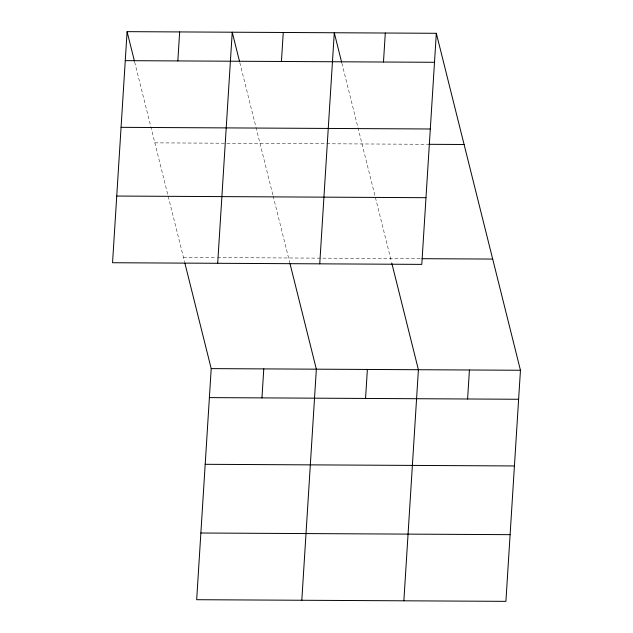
<?xml version="1.0" encoding="UTF-8"?>
<svg xmlns="http://www.w3.org/2000/svg" width="633" height="633" viewBox="0 0 633 633"><rect width="100%" height="100%" fill="white"/><g stroke="black" fill="none" stroke-linecap="round" stroke-linejoin="round"><path stroke-width="0.47" stroke-dasharray="3.17 2.37" d="M154.848 142.852L325.734 143.762M326.715 143.762L427.781 144.3M183.451 257.417L216.549 257.591M217.523 257.599L421.056 258.683M341.867 63.165L391.59 262.323M239.82 62.627L255.716 126.299M255.954 127.249L272.863 194.964M273.1 195.921L289.779 262.735M134.679 62.066L167.959 195.36M168.196 196.317L184.638 262.173"/><path stroke-width="0.95" d="M127.091 31.65L112.547 262.735L421.792 264.38L436.327 33.296L127.091 31.65L134.441 61.116M177.833 60.926L179.661 31.927M217.689 263.296L232.232 32.212L239.583 61.67M184.876 263.122L211.208 368.62L196.673 599.704L505.909 601.35L520.453 370.265L436.327 33.296M281.432 61.48L283.252 32.481M261.959 397.896L263.779 368.897M319.736 263.834L334.279 32.758L341.63 62.216M301.814 600.266L316.35 369.181L290.017 263.684M383.479 62.018L385.299 33.027M365.55 398.45L367.377 369.45M403.862 600.804L418.405 369.719L391.827 263.273M467.605 398.988L469.425 369.996M125.263 60.649L434.507 62.295M121.069 127.336L430.305 128.982M428.763 144.308L464.092 144.498M116.749 196.048L425.985 197.694M422.037 258.691L492.688 259.063M211.208 368.62L520.453 370.265M209.388 397.611L518.625 399.265M205.195 464.305L514.431 465.951M200.867 533.01L510.111 534.663"/></g></svg>
